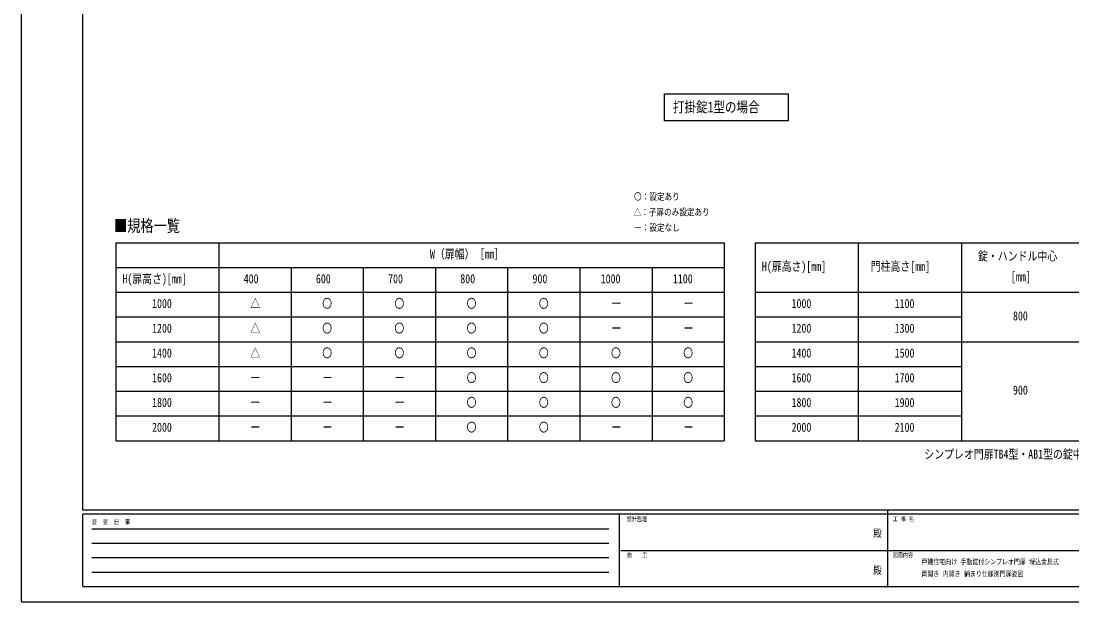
# Model space of a CAD drawing. Units: millimetres, scale not verified. Extents: x -4205 to 4205, y -2970 to 2970.
# Drawn here: x -4205 to 890, y -2970 to -153 of the extents above; entities that cross this region are included whole.
import ezdxf
from ezdxf.enums import TextEntityAlignment as Align

# ---------------------------------------------------------------- set-up
doc = ezdxf.new("R2010")
doc.units = ezdxf.units.MM
doc.header["$LTSCALE"] = 12
doc.header["$PDMODE"] = 32
doc.header["$PDSIZE"] = 6
doc.layers.add('0-2_USER1', color=3, linetype='Continuous')
doc.layers.add('0-6_YKK_ZWAK', color=7, linetype='Continuous')
doc.styles.add('ＭＳ ゴシック', font='')
doc.styles.get('ＭＳ ゴシック').set_extended_font_data('MS Gothic')

msp = doc.modelspace()

# ---------------------------------------------------------------- linework, layer by layer
at = {"layer": '0-2_USER1'}
for p, q in [((-3745.98, -1228), (-795.98, -1228)), ((-3745.98, -1228), (-3745.98, -2188)), ((-3245.98, -1228), (-3245.98, -2188)), ((-795.98, -1228), (-795.98, -2188)), ((-645.98, -1228), (1570.97, -1228)), ((-645.98, -1228), (-645.98, -2188)), ((-145.98, -1228), (-145.98, -2188)), ((354.02, -1228), (354.02, -2188)), ((-3745.98, -1348), (-795.98, -1348)), ((-2895.98, -1348), (-2895.98, -2188)), ((-2545.98, -1348), (-2545.98, -2188)), ((-2195.98, -1348), (-2195.98, -2188)), ((-1845.98, -1348), (-1845.98, -2188)), ((-1495.98, -1348), (-1495.98, -2188)), ((-1145.98, -1348), (-1145.98, -2188)), ((-3745.98, -1468), (-795.98, -1468)), ((-645.98, -1468), (1570.97, -1468)), ((-3745.98, -1588), (-795.98, -1588)), ((-645.98, -1588), (354.02, -1588)), ((-3745.98, -1708), (-795.98, -1708)), ((-645.98, -1708), (1570.97, -1708)), ((-3745.98, -1828), (-795.98, -1828)), ((-645.98, -1828), (354.02, -1828)), ((-3745.98, -1948), (-795.98, -1948)), ((-645.98, -1948), (354.02, -1948)), ((-3745.98, -2068), (-795.98, -2068)), ((-645.98, -2068), (354.02, -2068)), ((-3745.98, -2188), (-795.98, -2188)), ((-645.98, -2188), (1570.97, -2188))]:
    msp.add_line(p, q, dxfattribs=at)
msp.add_lwpolyline([(-1085.56, -637.1), (-1085.56, -506.3), (-485.87, -506.3), (-485.87, -637.1)], close=True, dxfattribs=at)
at = {"layer": '0-6_YKK_ZWAK'}
for p, q in [((-3904.98, -2525), (-3904.98, 2775)), ((3895.02, -2525), (-3904.98, -2525)), ((-1304.98, -2545), (-3904.98, -2545)), ((-3904.98, -2895), (-3904.98, -2545)), ((-1304.98, -2545), (-1304.98, -2895)), ((-4.98, -2545), (-1304.98, -2545)), ((-4.98, -2525), (-4.98, -2895)), ((1295.02, -2545), (-4.98, -2545)), ((-3862.48, -2615), (-1354.98, -2615)), ((-3862.48, -2685), (-1354.98, -2685)), ((-1297.48, -2720), (-4.98, -2720)), ((-4.98, -2720), (1295.02, -2720)), ((-3862.48, -2755), (-1354.98, -2755)), ((-3862.48, -2825), (-1354.98, -2825)), ((-3904.98, -2895), (-1304.98, -2895)), ((-1304.98, -2895), (-4.98, -2895)), ((-4.98, -2895), (1295.02, -2895))]:
    msp.add_line(p, q, dxfattribs=at)
msp.add_lwpolyline([(-4205, -2970), (4205, -2970), (4205, 2970), (-4205, 2970)], close=True, dxfattribs=at)
msp.add_point((-4.98, -2895), dxfattribs=at)

# ---------------------------------------------------------------- texts
at = {"layer": '0-2_USER1', "style": 'ＭＳ ゴシック', "width": 0.8}
for s, height, p in [('打掛錠1型の場合', 51.32, (-1044.36, -611.3)), ('〇：設定あり', 32.99, (-1233.18, -1031.17)), ('△：子扉のみ設定あり', 32.99, (-1235.58, -1106.17)), ('■規格一覧', 58.65, (-3754.17, -1192.92)), ('ー：設定なし', 32.99, (-1233.18, -1181.17)), ('W（扉幅）［㎜］', 43.99, (-2222.58, -1318)), ('錠・ハンドル中心', 43.99, (434.26, -1328)), ('H(扉高さ)[mm]', 43.99, (-613.58, -1378)), ('門柱高さ[mm]', 43.99, (-86.38, -1378)), ('H(扉高さ)[mm]', 43.99, (-3713.58, -1438)), ('[㎜]', 43.99, (594.26, -1428)), ('400', 43.99, (-3125.38, -1438)), ('600', 43.99, (-2775.38, -1438)), ('700', 43.99, (-2425.38, -1438)), ('800', 43.99, (-2075.38, -1438)), ('900', 43.99, (-1725.38, -1438)), ('1000', 43.99, (-1394.58, -1438)), ('1100', 43.99, (-1044.58, -1438)), ('1000', 43.99, (-3569.58, -1558)), ('△', 43.99, (-3093.38, -1558)), ('〇', 43.99, (-2744.98, -1558)), ('〇', 43.99, (-2394.98, -1558)), ('〇', 43.99, (-2044.98, -1558)), ('〇', 43.99, (-1694.98, -1558)), ('ー', 43.99, (-1343.38, -1558)), ('ー', 43.99, (-993.38, -1558)), ('1000', 43.99, (-469.58, -1558)), ('1100', 43.99, (30.42, -1558)), ('800', 43.99, (603.86, -1618)), ('1200', 43.99, (-3569.58, -1678)), ('△', 43.99, (-3093.38, -1678)), ('〇', 43.99, (-2744.98, -1678)), ('〇', 43.99, (-2394.98, -1678)), ('〇', 43.99, (-2044.98, -1678)), ('〇', 43.99, (-1694.98, -1678)), ('1200', 43.99, (-469.58, -1678)), ('1300', 43.99, (30.42, -1678)), ('ー', 43.99, (-1343.38, -1678)), ('ー', 43.99, (-993.38, -1678)), ('1400', 43.99, (-3569.58, -1798)), ('△', 43.99, (-3093.38, -1798)), ('〇', 43.99, (-2744.98, -1798)), ('〇', 43.99, (-2394.98, -1798)), ('〇', 43.99, (-2044.98, -1798)), ('〇', 43.99, (-1694.98, -1798)), ('〇', 43.99, (-1344.98, -1798)), ('〇', 43.99, (-994.98, -1798)), ('1400', 43.99, (-469.58, -1798)), ('1500', 43.99, (30.42, -1798)), ('1600', 43.99, (-3569.58, -1918)), ('ー', 43.99, (-3093.38, -1918)), ('ー', 43.99, (-2743.38, -1918)), ('ー', 43.99, (-2393.38, -1918)), ('〇', 43.99, (-2044.98, -1918)), ('〇', 43.99, (-1694.98, -1918)), ('〇', 43.99, (-1344.98, -1918)), ('〇', 43.99, (-994.98, -1918)), ('1600', 43.99, (-469.58, -1918)), ('1700', 43.99, (30.42, -1918)), ('900', 43.99, (603.86, -1978)), ('1800', 43.99, (-3569.58, -2038)), ('〇', 43.99, (-2044.98, -2038)), ('〇', 43.99, (-1694.98, -2038)), ('〇', 43.99, (-1344.98, -2038)), ('〇', 43.99, (-994.98, -2038)), ('1800', 43.99, (-469.58, -2038)), ('1900', 43.99, (30.42, -2038)), ('ー', 43.99, (-3093.38, -2038)), ('ー', 43.99, (-2743.38, -2038)), ('ー', 43.99, (-2393.38, -2038)), ('2000', 43.99, (-3569.58, -2158)), ('ー', 43.99, (-3093.38, -2158)), ('ー', 43.99, (-2743.38, -2158)), ('ー', 43.99, (-2393.38, -2158)), ('〇', 43.99, (-2044.98, -2158)), ('〇', 43.99, (-1694.98, -2158)), ('ー', 43.99, (-1343.38, -2158)), ('ー', 43.99, (-993.38, -2158)), ('2000', 43.99, (-469.58, -2158)), ('2100', 43.99, (30.42, -2158)), ('シンプレオ門扉TB4型・AB1型の錠中心は700とする。', 43.99, (174.05, -2288.5)), ('戸建住宅向け 手動錠付シンプレオ門扉 埋込金具式', 25.66, (160.31, -2795.72)), ('両開き 内開き 納まり仕様別門扉姿図', 25.66, (160.31, -2854.06))]:
    msp.add_text(s, height=height, dxfattribs=at).set_placement(p, align=Align.BOTTOM_LEFT)
at = {"layer": '0-6_YKK_ZWAK', "style": 'ＭＳ ゴシック', "width": 0.8}
for s, height, p in [('変  更  記  事', 21.99, (-3861.31, -2600)), ('設計監理', 21.99, (-1268.31, -2585)), ('工 事 名', 21.99, (21.27, -2585)), ('殿', 36.66, (-73.67, -2665.83)), ('施\u3000\u3000工', 21.99, (-1268.31, -2760)), ('図面内容', 21.99, (21.27, -2760)), ('殿', 36.66, (-73.67, -2845.83))]:
    msp.add_text(s, height=height, dxfattribs=at).set_placement(p, align=Align.BOTTOM_LEFT)

doc.saveas('drawing.dxf')
